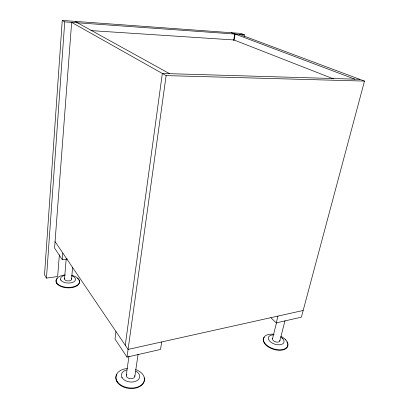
<?xml version="1.0" encoding="UTF-8"?>
<svg xmlns="http://www.w3.org/2000/svg" width="409" height="409" viewBox="0 0 409 409"><rect width="100%" height="100%" fill="white"/><g stroke="black" fill="none" stroke-linecap="round" stroke-linejoin="round"><path stroke-width="0.61" d="M244.035 36.605L244.383 34.719L240.829 33.405L62.255 20.45L44.509 274.879L46.452 278.146L57.654 276.504L59.371 254.889M46.452 278.146L64.734 21.881L62.255 20.45M56.611 283.227L56.646 282.747M67.357 259.004L62.286 259.679L62.828 253.069M64.499 279.02L66.192 259.05M71.555 279.076L72.618 267.256M115.972 331.541L115.011 339.051L127.01 357.108L160.492 349.434L161.724 341.934M117.015 381.863L117.092 381.311M125.272 345.273L162.327 73.467L359.7 79.305M127.01 357.108L166.126 75.609L71.647 22.377L54.571 248.058L62.286 259.679M126.309 375.13L128.968 356.173M134.837 376.357L138.089 354.276M233.708 40.317L234.827 34.039L231.315 32.715M233.948 40.343L235.068 34.054L354.848 79.162M239.388 34.361L364.491 81.094L301.382 317.149L276.259 322.906L277.962 316.085M272.532 338.688L276.499 322.798M279.833 340.907L284.991 320.722M285.216 339.915L285.339 339.429M303.166 310.482L128.078 349.414L55.057 241.596M166.126 75.609L364.491 81.094M90.946 30.603L234.014 39.964L333.315 78.819M64.734 21.881L244.383 34.719M75.246 21.391L77.828 22.817M77.5 22.792L169.546 73.681M282.399 338.258L282.808 338.586M270.881 317.757L276.259 322.906M60.629 279.853L60.875 280.124M121.826 377.4L122.179 377.814M71.386 278.59A3.538 1.866 2.8 0 1 69.959 280.686L69.121 280.871A3.538 1.866 2.8 0 1 65.333 280.175A3.538 1.866 2.8 0 1 64.893 278.089M71.764 275.395A11.769 6.247 2.7 0 1 76.974 285.38A11.769 6.247 2.7 0 1 57.833 284.127A11.769 6.247 2.7 0 1 65.2 274.966M78.809 279.848A11.769 6.253 2.7 0 1 67.086 287.849A11.769 6.253 2.7 0 1 57.265 278.463M77.408 278.371A11.769 6.253 2.7 0 1 78.196 279.086M71.841 275.794A7.541 3.978 2.8 0 1 73.579 281.97A7.541 3.978 2.8 0 1 61.897 281.208A7.541 3.978 2.8 0 1 64.965 275.344M279.853 340.334A3.814 2.137 17.5 0 1 279.061 341.791L278.36 342.047A3.814 2.137 17.5 0 1 273.851 341.034A3.814 2.137 17.5 0 1 272.813 338.192M280.901 336.387A12.694 7.157 17.5 0 1 284.47 348.989A12.694 7.157 17.5 0 1 264.669 342.977A12.694 7.157 17.5 0 1 274.127 334.327M280.947 337.098A8.134 4.56 17.5 0 1 281.52 344.434A8.134 4.56 17.5 0 1 269.531 340.978A8.134 4.56 17.5 0 1 273.217 334.869M287.808 344.434A12.689 7.163 17.6 0 1 273.524 349.342A12.689 7.163 17.6 0 1 264.296 337.149M286.842 341.904A12.689 7.163 17.6 0 1 287.573 343.432M134.812 375.595A4.31 2.904 6.7 0 1 133.242 378.213L132.276 378.54A4.31 2.904 6.7 0 1 127.567 377.65A4.31 2.904 6.7 0 1 126.591 374.409M135.696 369.593A14.341 9.709 6.6 0 1 140.947 385.334A14.341 9.709 6.6 0 1 117.843 382.374A14.341 9.709 6.6 0 1 127.322 368.519M144.152 377.85A14.335 9.719 6.6 0 1 128.753 388.412A14.335 9.719 6.6 0 1 116.841 374.363M135.814 371.075A9.192 6.191 6.7 0 1 136.995 380.651A9.192 6.191 6.7 0 1 122.997 378.857A9.192 6.191 6.7 0 1 126.805 369.92"/></g></svg>
